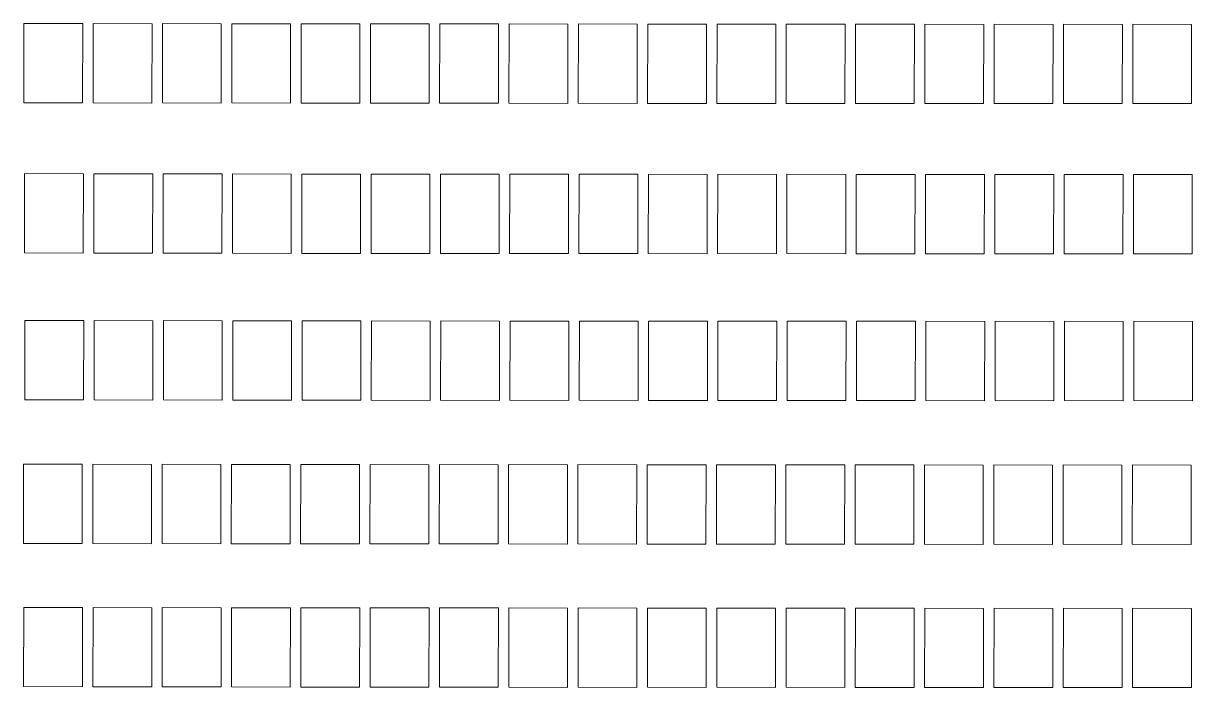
# Model space of a CAD drawing. Header units: millimetres. Extents: x 0 to 627661, y -95767 to 300888.
# Drawn here: x 495239 to 503190, y 285545 to 290064 of the extents above; entities that cross this region are included whole.
import ezdxf

# ---------------------------------------------------------------- set-up
doc = ezdxf.new("R2010")
doc.units = ezdxf.units.MM
doc.layers.add('ТХ_обор_акт.зал', color=50, linetype='Continuous')

msp = doc.modelspace()

# ---------------------------------------------------------------- linework, layer by layer
at = {"layer": 'ТХ_обор_акт.зал', "color": 6, "lineweight": 9, "ltscale": 100, "transparency": 33554687}
for points in [[(495642.1, 290063.1), (495641.4, 289523.7), (495241.6, 289524.4), (495242.3, 290063.8)], [(496113.4, 290061.5), (496112.7, 289522.1), (495712.9, 289522.8), (495713.6, 290062.2)], [(496584.7, 290061.5), (496584, 289522.1), (496184.2, 289522.8), (496184.9, 290062.2)], [(497056, 290060.9), (497055.3, 289521.5), (496655.5, 289522.2), (496656.2, 290061.6)], [(497527.3, 290060.3), (497526.6, 289520.8), (497126.8, 289521.6), (497127.5, 290061)], [(497998.6, 290059.7), (497997.9, 289520.2), (497598.1, 289520.9), (497598.8, 290060.4)], [(498469.9, 290059.7), (498469.2, 289520.2), (498069.4, 289520.9), (498070.1, 290060.4)], [(498941.2, 290059), (498940.5, 289519.6), (498540.7, 289520.3), (498541.4, 290059.7)], [(499412.5, 290059), (499411.8, 289519.6), (499012, 289520.3), (499012.8, 290059.7)], [(499883.8, 290058.4), (499883.1, 289519), (499483.4, 289519.7), (499484.1, 290059.1)], [(500355.1, 290058.4), (500354.4, 289519), (499954.7, 289519.7), (499955.4, 290059.1)], [(500826.4, 290058.4), (500825.7, 289519), (500426, 289519.7), (500426.7, 290059.1)], [(501297.8, 290057.8), (501297, 289518.4), (500897.3, 289519.1), (500898, 290058.5)], [(501769.1, 290057.2), (501768.3, 289517.7), (501368.6, 289518.5), (501369.3, 290057.9)], [(502240.4, 290057.2), (502239.7, 289517.7), (501839.9, 289518.5), (501840.6, 290057.9)], [(502711.7, 290057.2), (502711, 289517.7), (502311.2, 289518.5), (502311.9, 290057.9)], [(503183, 290057.2), (503182.3, 289517.7), (502782.5, 289518.5), (502783.2, 290057.9)], [(495646.6, 289041), (495645.9, 288501.6), (495246.2, 288502.3), (495246.9, 289041.7)], [(496118, 289039.4), (496117.2, 288500), (495717.5, 288500.7), (495718.2, 289040.1)], [(496589.3, 289039.4), (496588.5, 288500), (496188.8, 288500.7), (496189.5, 289040.1)], [(497060.6, 289038.8), (497059.9, 288499.3), (496660.1, 288500.1), (496660.8, 289039.5)], [(497531.9, 289038.2), (497531.2, 288498.7), (497131.4, 288499.4), (497132.1, 289038.9)], [(498003.2, 289037.5), (498002.5, 288498.1), (497602.7, 288498.8), (497603.4, 289038.3)], [(498474.5, 289037.5), (498473.8, 288498.1), (498074, 288498.8), (498074.7, 289038.3)], [(498945.8, 289036.9), (498945.1, 288497.5), (498545.3, 288498.2), (498546, 289037.6)], [(499417.1, 289036.9), (499416.4, 288497.5), (499016.6, 288498.2), (499017.3, 289037.6)], [(499888.4, 289036.3), (499887.7, 288496.9), (499487.9, 288497.6), (499488.6, 289037)], [(500359.7, 289036.3), (500359, 288496.9), (499959.2, 288497.6), (499959.9, 289037)], [(500831, 289036.3), (500830.3, 288496.9), (500430.5, 288497.6), (500431.2, 289037)], [(501302.3, 289035.7), (501301.6, 288496.2), (500901.8, 288497), (500902.5, 289036.4)], [(501773.6, 289035.1), (501772.9, 288495.6), (501373.1, 288496.3), (501373.8, 289035.8)], [(502244.9, 289035.1), (502244.2, 288495.6), (501844.4, 288496.3), (501845.2, 289035.8)], [(502716.2, 289035.1), (502715.5, 288495.6), (502315.7, 288496.3), (502316.5, 289035.8)], [(503187.5, 289035.1), (503186.8, 288495.6), (502787.1, 288496.3), (502787.8, 289035.8)], [(495648.7, 288042.3), (495648, 287502.8), (495248.2, 287503.6), (495248.9, 288043)], [(496120, 288040.7), (496119.3, 287501.2), (495719.5, 287502), (495720.2, 288041.4)], [(496591.3, 288040.7), (496590.6, 287501.2), (496190.8, 287502), (496191.5, 288041.4)], [(497062.6, 288040.1), (497061.9, 287500.6), (496662.1, 287501.3), (496662.8, 288040.8)], [(497533.9, 288039.4), (497533.2, 287500), (497133.4, 287500.7), (497134.1, 288040.1)], [(498005.2, 288038.8), (498004.5, 287499.4), (497604.7, 287500.1), (497605.4, 288039.5)], [(498476.5, 288038.8), (498475.8, 287499.4), (498076, 287500.1), (498076.7, 288039.5)], [(498947.8, 288038.2), (498947.1, 287498.8), (498547.3, 287499.5), (498548, 288038.9)], [(499419.1, 288038.2), (499418.4, 287498.8), (499018.6, 287499.5), (499019.3, 288038.9)], [(499890.4, 288037.6), (499889.7, 287498.1), (499489.9, 287498.9), (499490.6, 288038.3)], [(500361.7, 288037.6), (500361, 287498.1), (499961.2, 287498.9), (499961.9, 288038.3)], [(500833, 288037.6), (500832.3, 287498.1), (500432.5, 287498.9), (500433.3, 288038.3)], [(501304.3, 288037), (501303.6, 287497.5), (500903.8, 287498.2), (500904.6, 288037.7)], [(501775.6, 288036.3), (501774.9, 287496.9), (501375.2, 287497.6), (501375.9, 288037)], [(502246.9, 288036.3), (502246.2, 287496.9), (501846.5, 287497.6), (501847.2, 288037)], [(502718.2, 288036.3), (502717.5, 287496.9), (502317.8, 287497.6), (502318.5, 288037)], [(503189.6, 288036.3), (503188.8, 287496.9), (502789.1, 287497.6), (502789.8, 288037)], [(495639.1, 287065.2), (495638.4, 286525.7), (495238.6, 286526.4), (495239.4, 287065.9)], [(496110.4, 287063.6), (496109.7, 286524.1), (495710, 286524.8), (495710.7, 287064.3)], [(496581.7, 287063.6), (496581, 286524.1), (496181.3, 286524.8), (496182, 287064.3)], [(497053.1, 287062.9), (497052.3, 286523.5), (496652.6, 286524.2), (496653.3, 287063.7)], [(497524.4, 287062.3), (497523.6, 286522.9), (497123.9, 286523.6), (497124.6, 287063)], [(497995.7, 287061.7), (497995, 286522.3), (497595.2, 286523), (497595.9, 287062.4)], [(498467, 287061.7), (498466.3, 286522.3), (498066.5, 286523), (498067.2, 287062.4)], [(498938.3, 287061.1), (498937.6, 286521.6), (498537.8, 286522.4), (498538.5, 287061.8)], [(499409.6, 287061.1), (499408.9, 286521.6), (499009.1, 286522.4), (499009.8, 287061.8)], [(499880.9, 287060.5), (499880.2, 286521), (499480.4, 286521.7), (499481.1, 287061.2)], [(500352.2, 287060.5), (500351.5, 286521), (499951.7, 286521.7), (499952.4, 287061.2)], [(500823.5, 287060.5), (500822.8, 286521), (500423, 286521.7), (500423.7, 287061.2)], [(501294.8, 287059.8), (501294.1, 286520.4), (500894.3, 286521.1), (500895, 287060.6)], [(501766.1, 287059.2), (501765.4, 286519.8), (501365.6, 286520.5), (501366.3, 287059.9)], [(502237.4, 287059.2), (502236.7, 286519.8), (501836.9, 286520.5), (501837.6, 287059.9)], [(502708.7, 287059.2), (502708, 286519.8), (502308.2, 286520.5), (502308.9, 287059.9)], [(503180, 287059.2), (503179.3, 286519.8), (502779.5, 286520.5), (502780.3, 287059.9)], [(495640.7, 286090.4), (495640, 285551), (495240.2, 285551.7), (495240.9, 286091.1)], [(496112, 286088.8), (496111.3, 285549.4), (495711.5, 285550.1), (495712.2, 286089.5)], [(496583.3, 286088.8), (496582.6, 285549.4), (496182.8, 285550.1), (496183.5, 286089.5)], [(497054.6, 286088.2), (497053.9, 285548.7), (496654.1, 285549.4), (496654.8, 286088.9)], [(497525.9, 286087.6), (497525.2, 285548.1), (497125.4, 285548.8), (497126.1, 286088.3)], [(497997.2, 286086.9), (497996.5, 285547.5), (497596.7, 285548.2), (497597.4, 286087.6)], [(498468.5, 286086.9), (498467.8, 285547.5), (498068, 285548.2), (498068.8, 286087.6)], [(498939.8, 286086.3), (498939.1, 285546.9), (498539.4, 285547.6), (498540.1, 286087)], [(499411.1, 286086.3), (499410.4, 285546.9), (499010.7, 285547.6), (499011.4, 286087)], [(499882.4, 286085.7), (499881.7, 285546.3), (499482, 285547), (499482.7, 286086.4)], [(500353.8, 286085.7), (500353, 285546.3), (499953.3, 285547), (499954, 286086.4)], [(500825.1, 286085.7), (500824.3, 285546.3), (500424.6, 285547), (500425.3, 286086.4)], [(501296.4, 286085.1), (501295.7, 285545.6), (500895.9, 285546.3), (500896.6, 286085.8)], [(501767.7, 286084.4), (501767, 285545), (501367.2, 285545.7), (501367.9, 286085.2)], [(502239, 286084.4), (502238.3, 285545), (501838.5, 285545.7), (501839.2, 286085.2)], [(502710.3, 286084.4), (502709.6, 285545), (502309.8, 285545.7), (502310.5, 286085.2)], [(503181.6, 286084.4), (503180.9, 285545), (502781.1, 285545.7), (502781.8, 286085.2)]]:
    msp.add_lwpolyline(points, close=True, dxfattribs=at)

doc.saveas('drawing.dxf')
